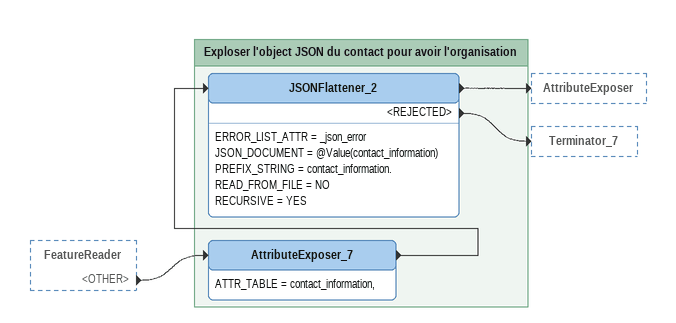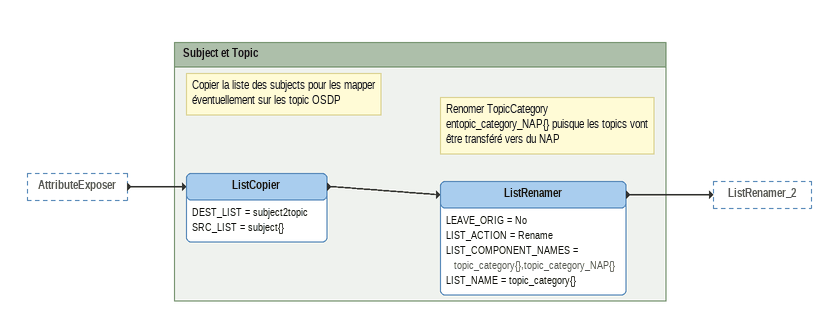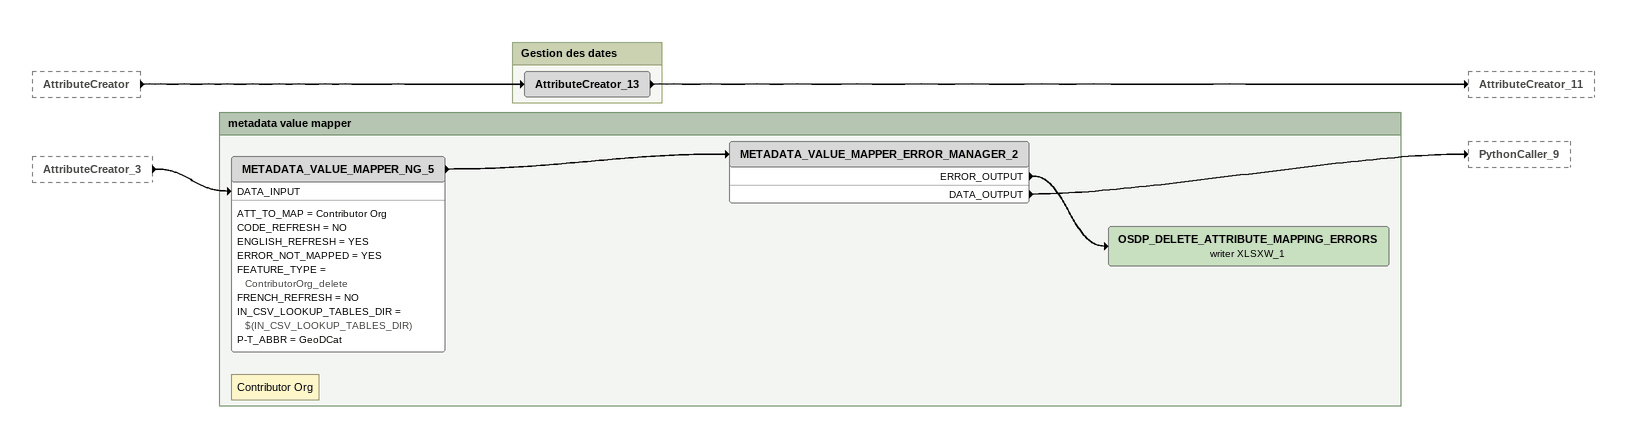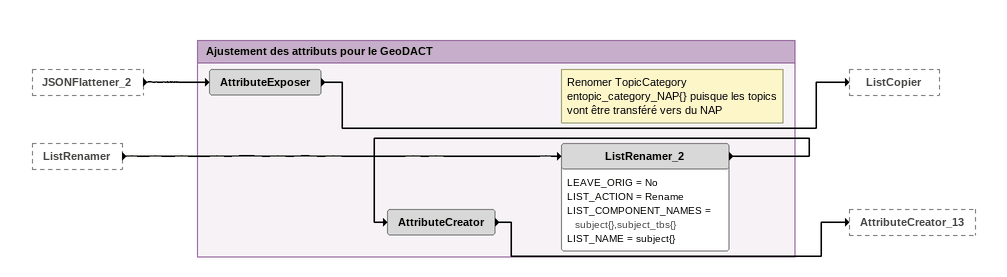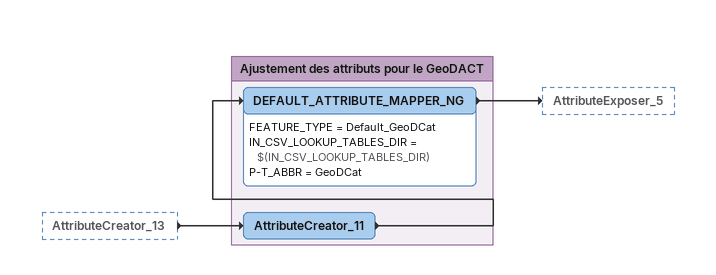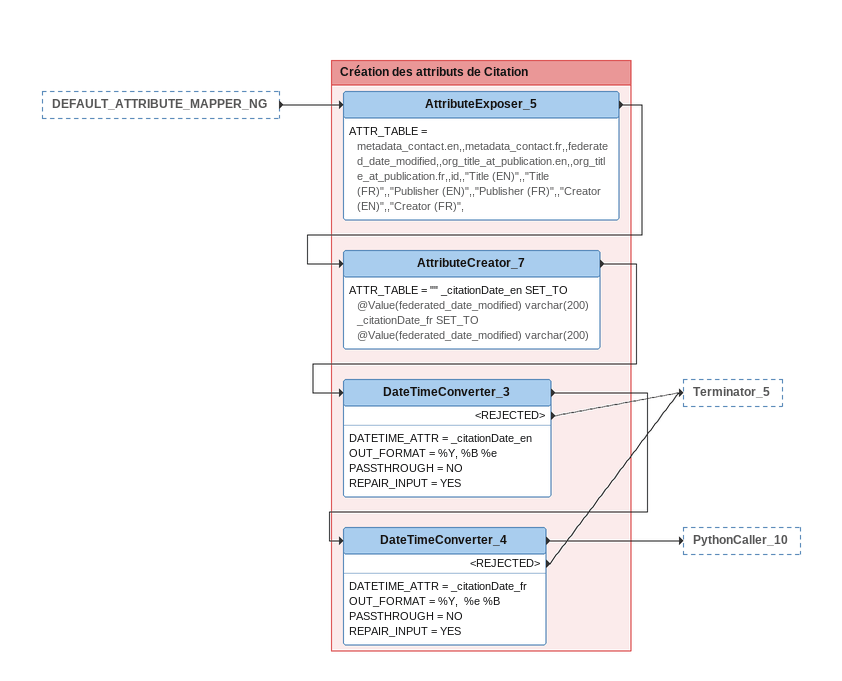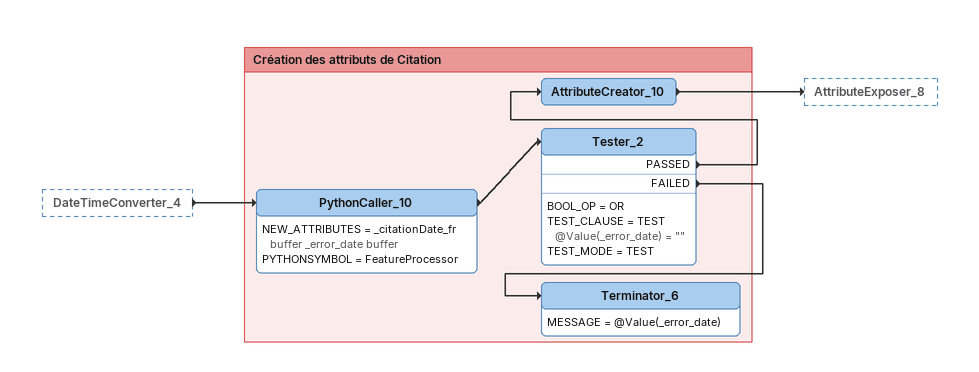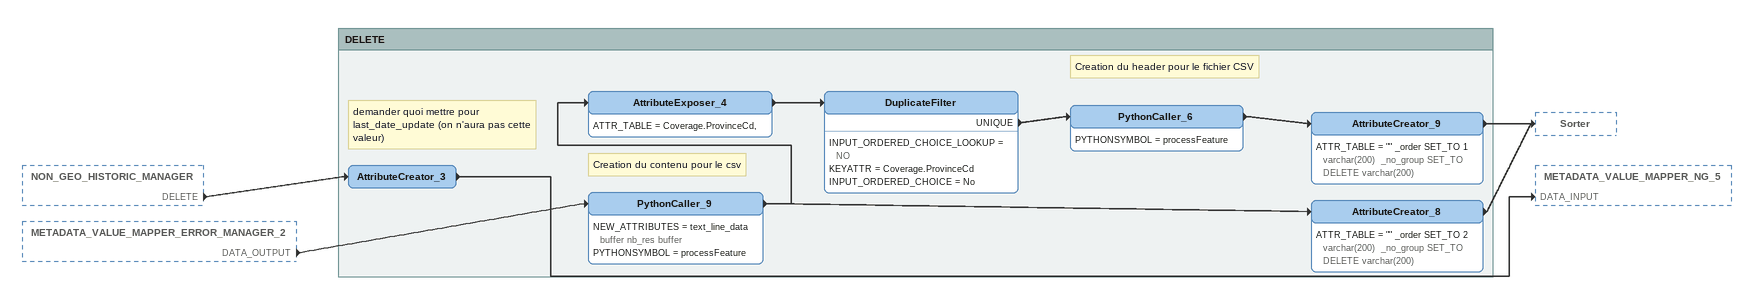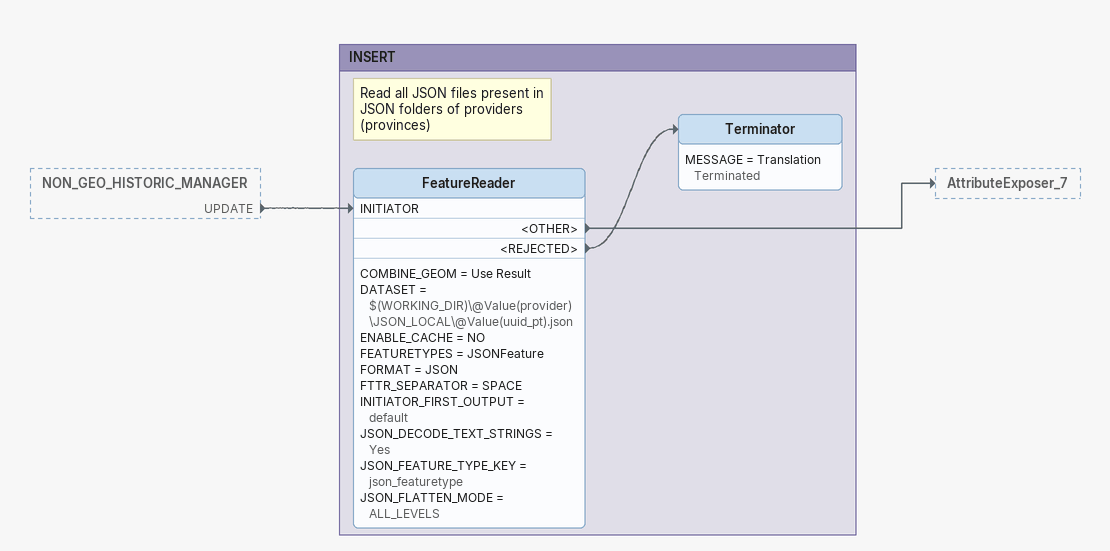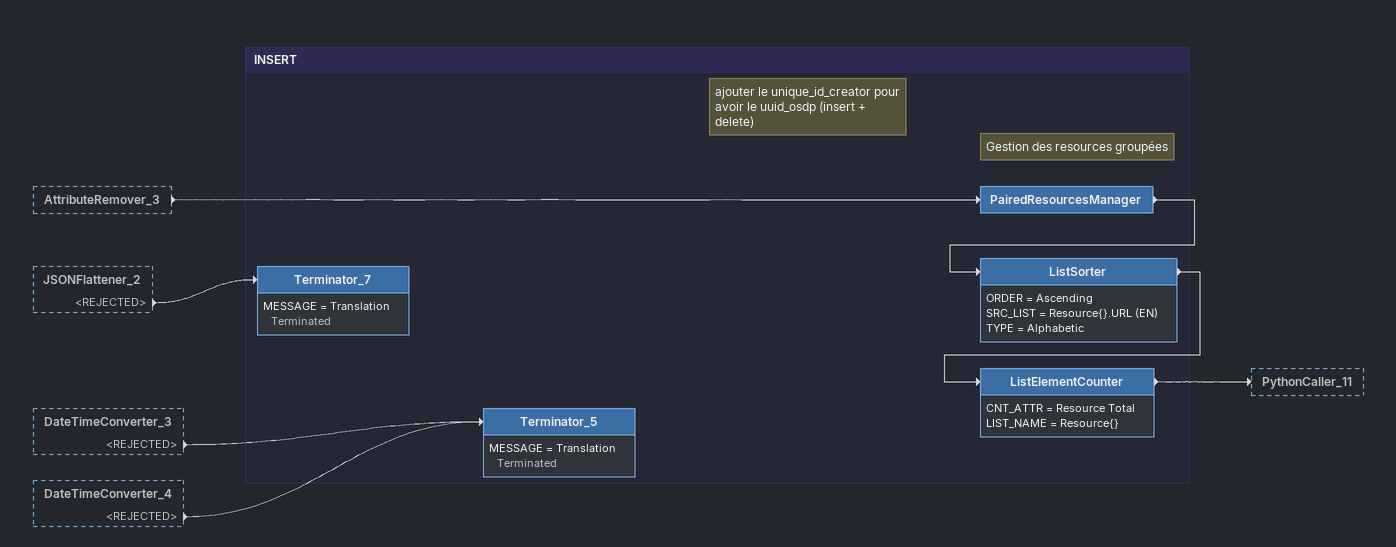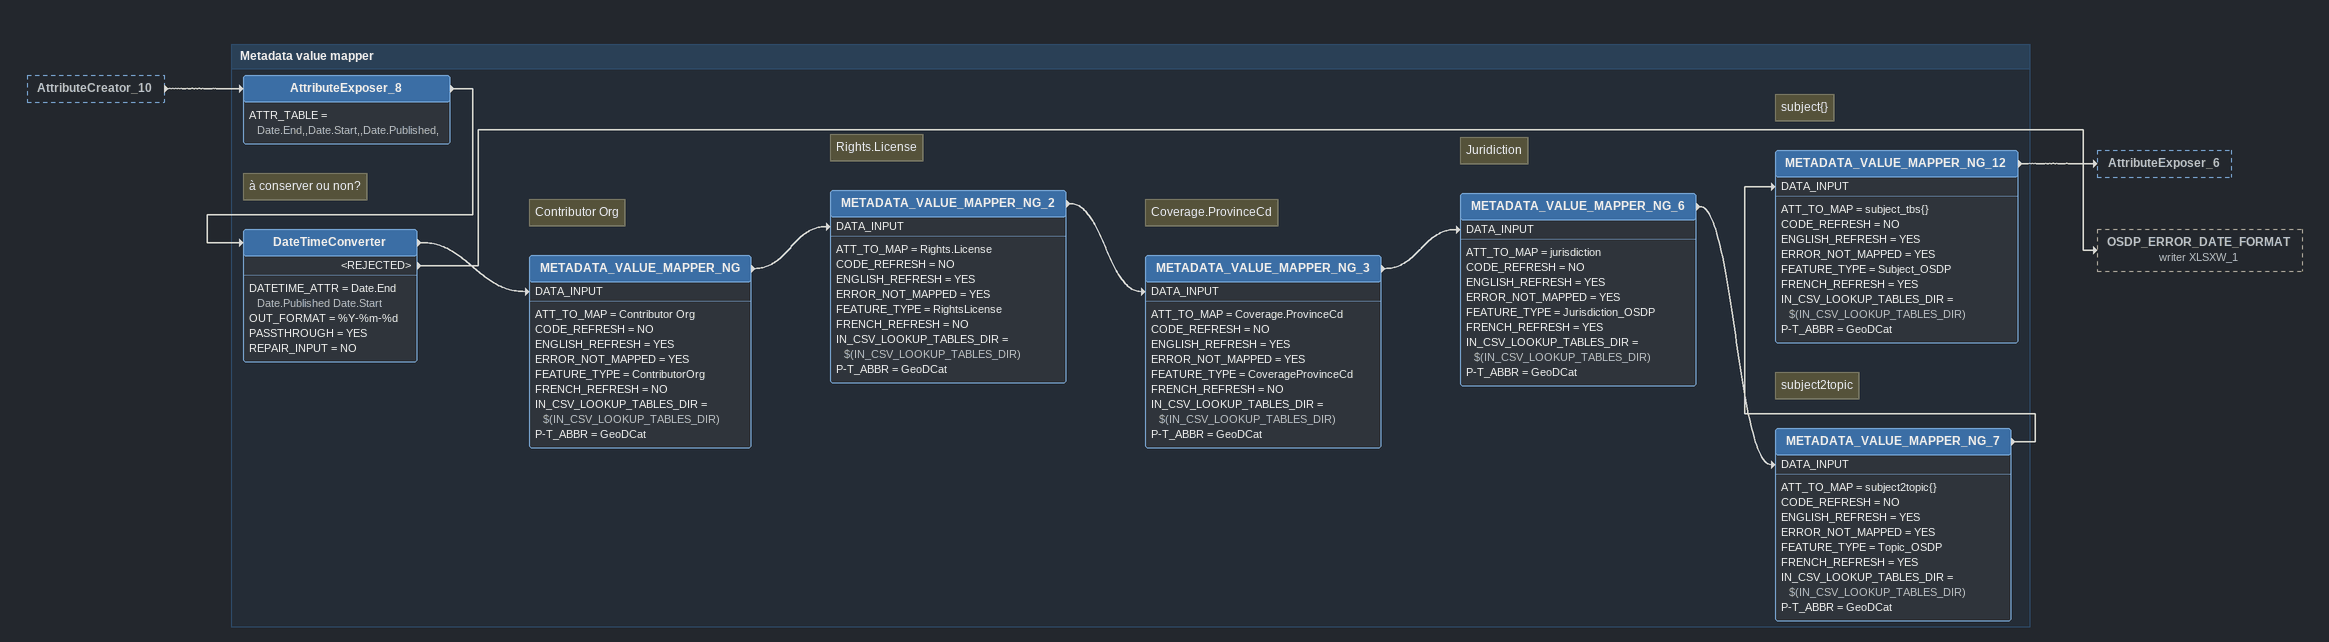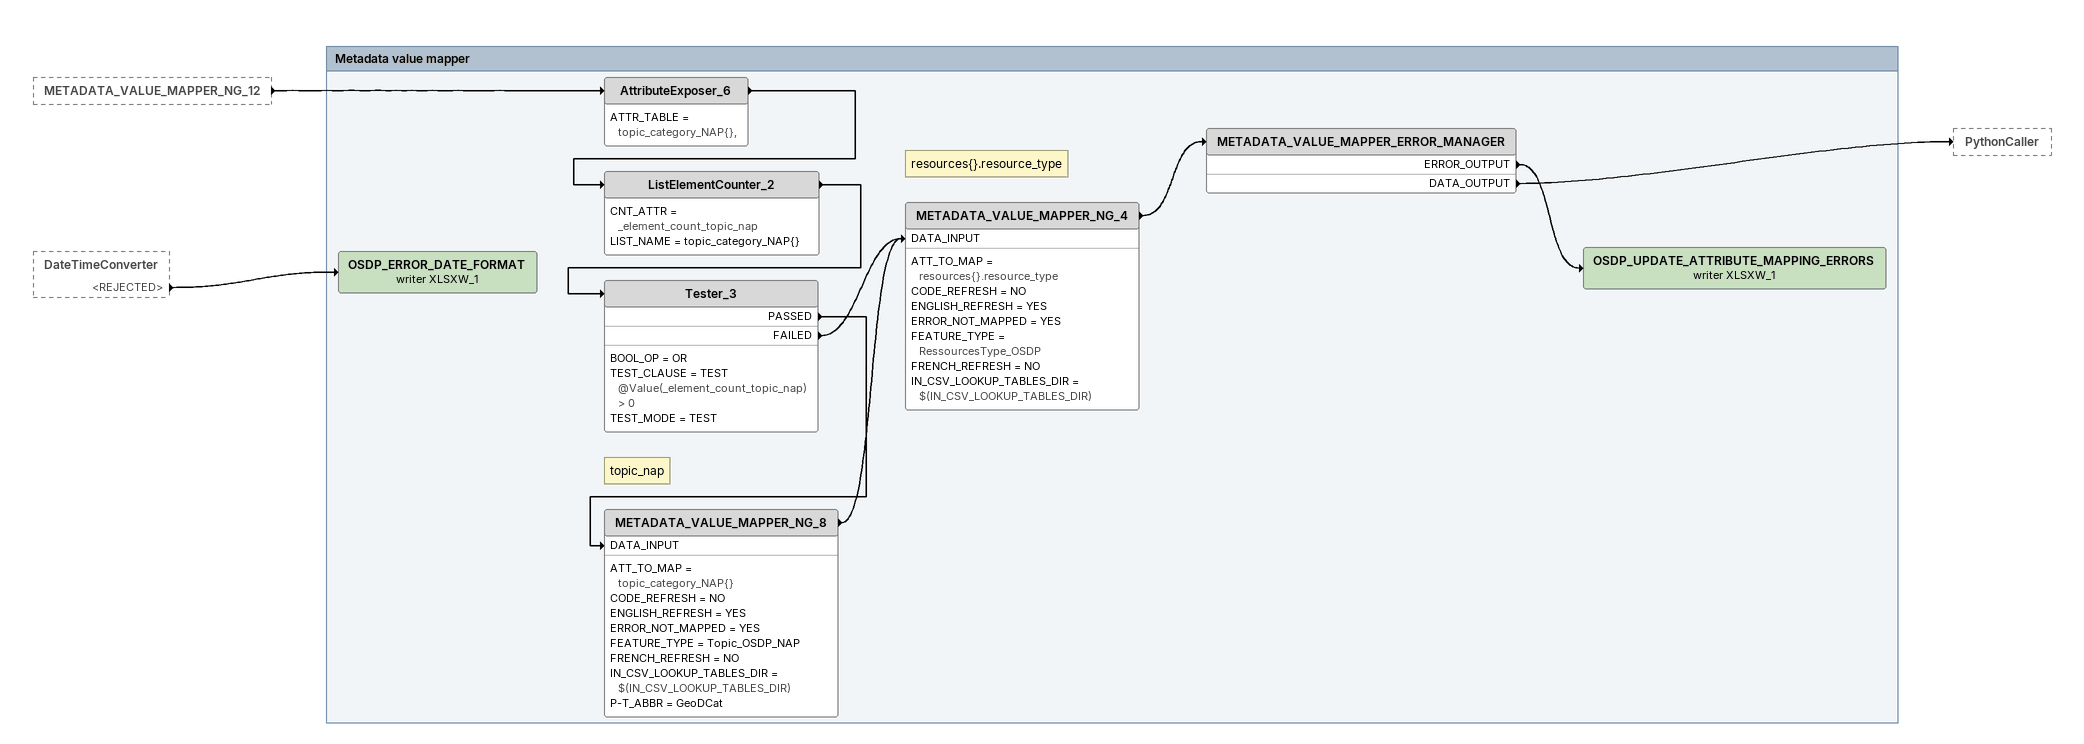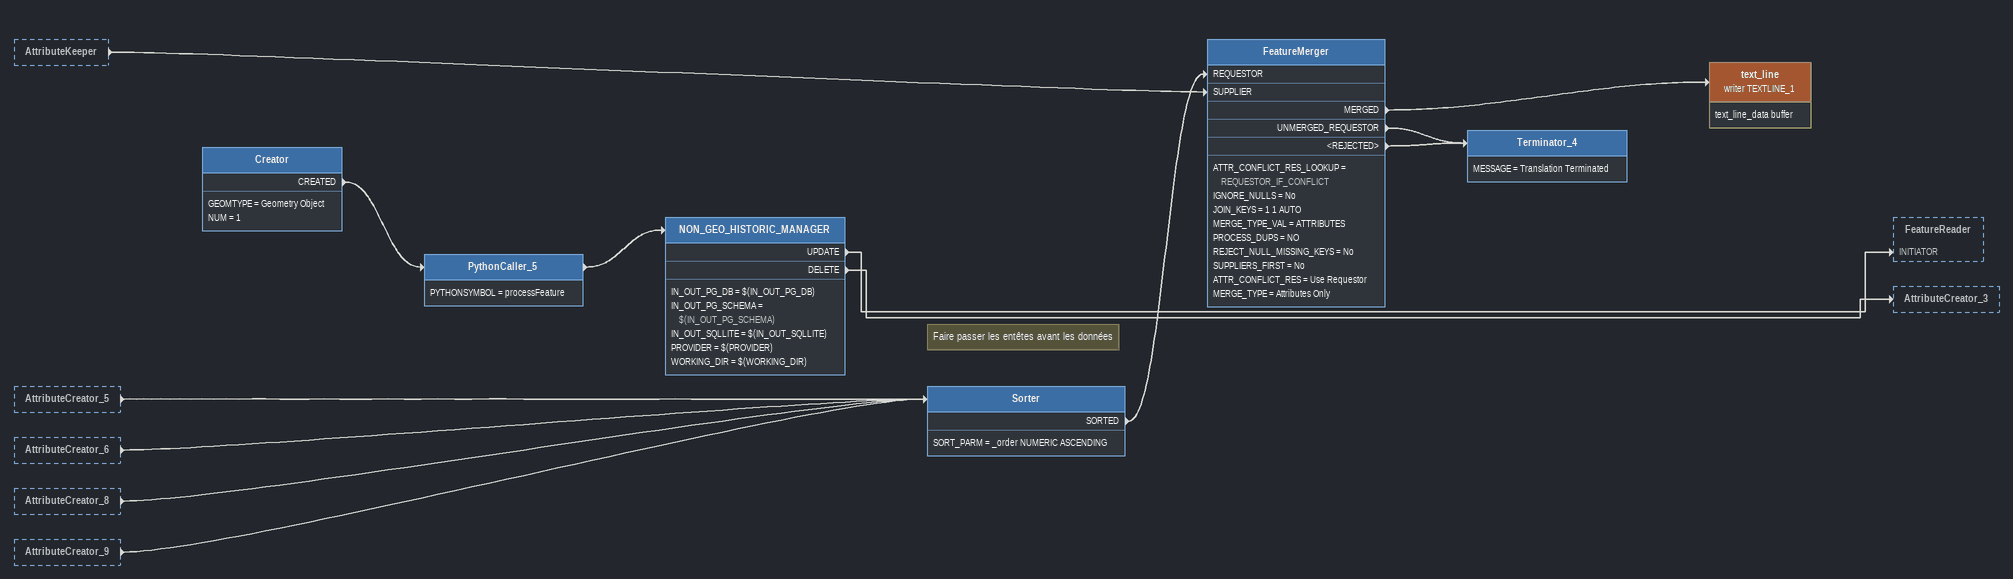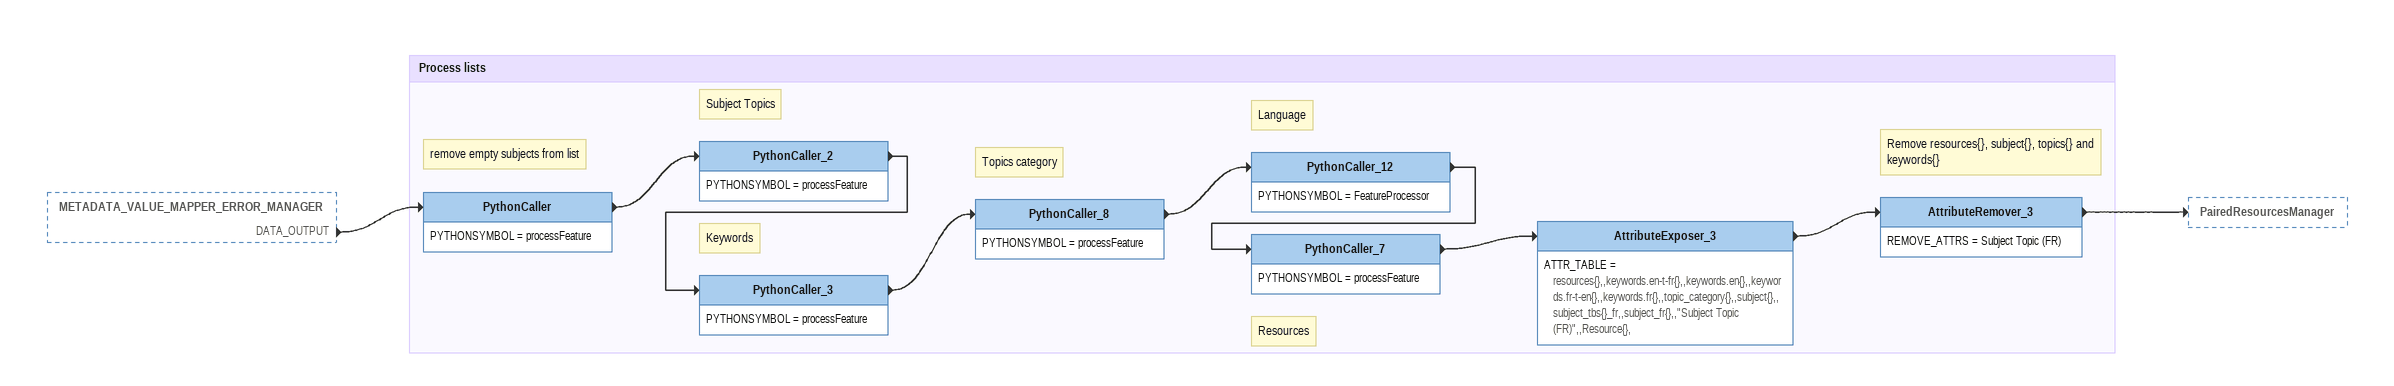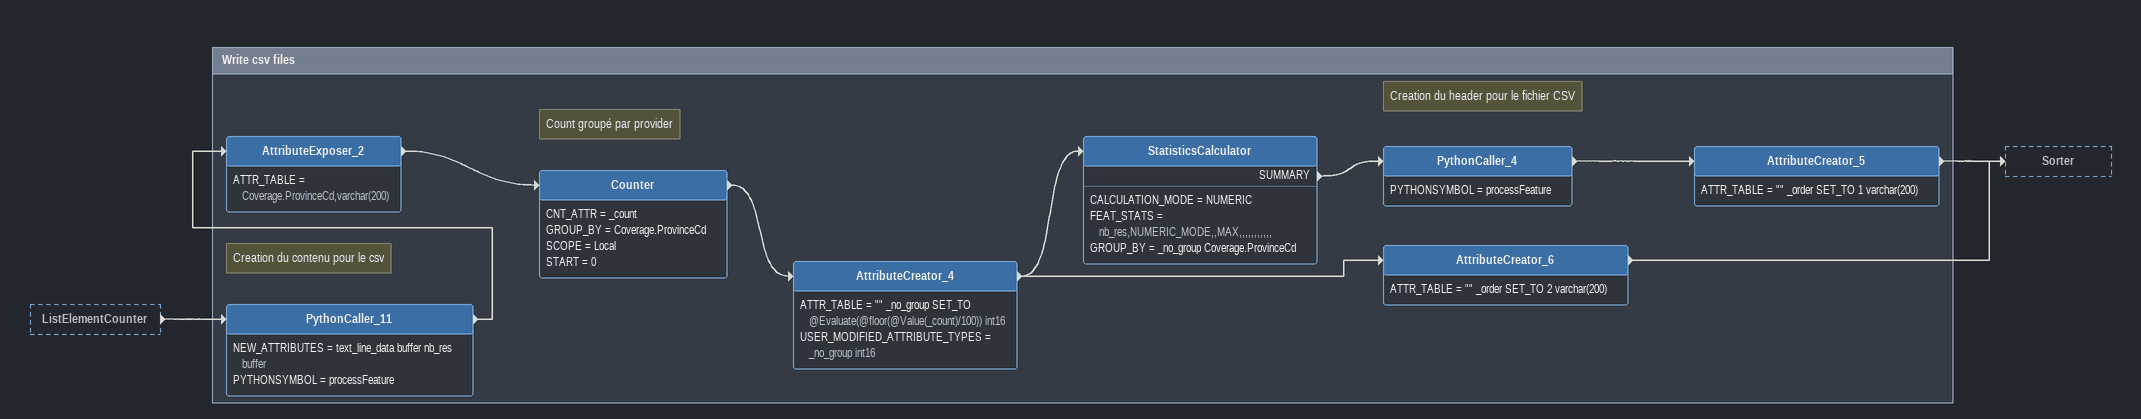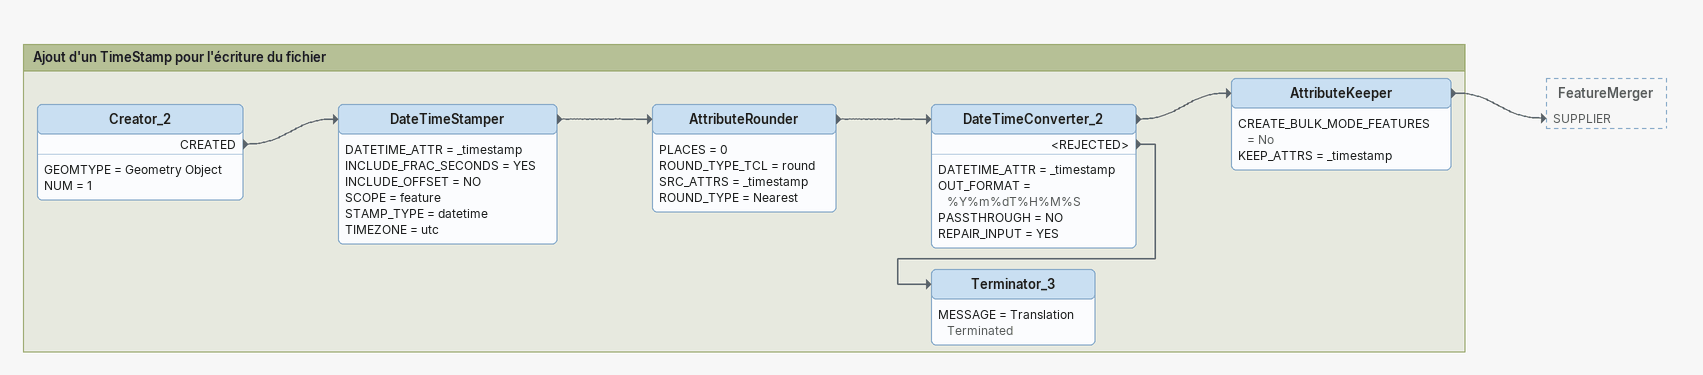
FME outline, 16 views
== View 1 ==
FeatureReader [outside]
    <OTHER> -> AttributeExposer_7

Bookmark: Exploser l'object JSON du contact pour avoir l'organisation
AttributeExposer_7
    ATTR_TABLE = contact_information,
    -> JSONFlattener_2
JSONFlattener_2
    ERROR_LIST_ATTR = _json_error
    JSON_DOCUMENT = @Value(contact_information)
    PREFIX_STRING = contact_information.
    READ_FROM_FILE = NO
    RECURSIVE = YES
    -> AttributeExposer
    <REJECTED> -> Terminator_7

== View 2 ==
AttributeExposer [outside]
    -> ListCopier

Bookmark: Subject et Topic
Note: Copier la liste des subjects pour les mapper éventuellement sur les topic OSDP
ListCopier
    DEST_LIST = subject2topic
    SRC_LIST = subject{}
    -> ListRenamer
Note: Renomer TopicCategory entopic_category_NAP{} puisque les topics vont être transféré vers du NAP
ListRenamer
    LEAVE_ORIG = No
    LIST_ACTION = Rename
    LIST_COMPONENT_NAMES = topic_category{},topic_category_NAP{}
    LIST_NAME = topic_category{}
    -> ListRenamer_2

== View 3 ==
AttributeCreator [outside]
    -> AttributeCreator_13
AttributeCreator_3 [outside]
    -> METADATA_VALUE_MAPPER_NG_5 [DATA_INPUT]

Bookmark: Gestion des dates
AttributeCreator_13
    -> AttributeCreator_11

Bookmark: metadata value mapper
Note: Contributor Org
METADATA_VALUE_MAPPER_NG_5
    ATT_TO_MAP = Contributor Org
    CODE_REFRESH = NO
    ENGLISH_REFRESH = YES
    ERROR_NOT_MAPPED = YES
    FEATURE_TYPE = ContributorOrg_delete
    FRENCH_REFRESH = NO
    IN_CSV_LOOKUP_TABLES_DIR = $(IN_CSV_LOOKUP_TABLES_DIR)
    P-T_ABBR = GeoDCat
    -> METADATA_VALUE_MAPPER_ERROR_MANAGER_2
METADATA_VALUE_MAPPER_ERROR_MANAGER_2
    ERROR_OUTPUT -> OSDP_DELETE_ATTRIBUTE_MAPPING_ERRORS (writer XLSXW_1)
    DATA_OUTPUT -> PythonCaller_9
OSDP_DELETE_ATTRIBUTE_MAPPING_ERRORS (writer XLSXW_1)

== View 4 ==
JSONFlattener_2 [outside]
    -> AttributeExposer
ListRenamer [outside]
    -> ListRenamer_2

Bookmark: Ajustement des attributs pour le GeoDACT
AttributeExposer
    -> ListCopier
Note: Renomer TopicCategory entopic_category_NAP{} puisque les topics vont être transféré vers du NAP
ListRenamer_2
    LEAVE_ORIG = No
    LIST_ACTION = Rename
    LIST_COMPONENT_NAMES = subject{},subject_tbs{}
    LIST_NAME = subject{}
    -> AttributeCreator
AttributeCreator
    -> AttributeCreator_13

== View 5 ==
AttributeCreator_13 [outside]
    -> AttributeCreator_11

Bookmark: Ajustement des attributs pour le GeoDACT
AttributeCreator_11
    -> DEFAULT_ATTRIBUTE_MAPPER_NG
DEFAULT_ATTRIBUTE_MAPPER_NG
    FEATURE_TYPE = Default_GeoDCat
    IN_CSV_LOOKUP_TABLES_DIR = $(IN_CSV_LOOKUP_TABLES_DIR)
    P-T_ABBR = GeoDCat
    -> AttributeExposer_5

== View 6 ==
DEFAULT_ATTRIBUTE_MAPPER_NG [outside]
    -> AttributeExposer_5

Bookmark: Création des attributs de Citation
AttributeExposer_5
    ATTR_TABLE = metadata_contact.en,,metadata_contact.fr,,federated_date_modified,,org_title_at_publication.en,,org_title_at_publication.fr,,id,,"Title (EN)",,"Title (FR)",,"Publisher (EN)",,"Publisher (FR)",,"Creator (EN)",,"Creator (FR)",
    -> AttributeCreator_7
AttributeCreator_7
    ATTR_TABLE = "" _citationDate_en SET_TO @Value(federated_date_modified) varchar(200)  _citationDate_fr SET_TO @Value(federated_date_modified) varchar(200)
    -> DateTimeConverter_3
DateTimeConverter_3
    DATETIME_ATTR = _citationDate_en
    OUT_FORMAT = %Y, %B %e
    PASSTHROUGH = NO
    REPAIR_INPUT = YES
    -> DateTimeConverter_4
    <REJECTED> -> Terminator_5
DateTimeConverter_4
    DATETIME_ATTR = _citationDate_fr
    OUT_FORMAT = %Y,  %e %B
    PASSTHROUGH = NO
    REPAIR_INPUT = YES
    -> PythonCaller_10
    <REJECTED> -> Terminator_5

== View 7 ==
DateTimeConverter_4 [outside]
    -> PythonCaller_10

Bookmark: Création des attributs de Citation
PythonCaller_10
    NEW_ATTRIBUTES = _citationDate_fr buffer _error_date buffer
    PYTHONSYMBOL = FeatureProcessor
    -> Tester_2
Tester_2
    BOOL_OP = OR
    TEST_CLAUSE = TEST @Value(_error_date) = ""
    TEST_MODE = TEST
    PASSED -> AttributeCreator_10
    FAILED -> Terminator_6
AttributeCreator_10
    -> AttributeExposer_8
Terminator_6
    MESSAGE = @Value(_error_date)

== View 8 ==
NON_GEO_HISTORIC_MANAGER [outside]
    DELETE -> AttributeCreator_3
METADATA_VALUE_MAPPER_ERROR_MANAGER_2 [outside]
    DATA_OUTPUT -> PythonCaller_9

Bookmark: DELETE
Note: demander quoi mettre pour last_date_update (on n'aura pas cette valeur)
AttributeCreator_3
    -> METADATA_VALUE_MAPPER_NG_5 [DATA_INPUT]
Note: Creation du contenu pour le csv
PythonCaller_9
    NEW_ATTRIBUTES = text_line_data buffer nb_res buffer
    PYTHONSYMBOL = processFeature
    -> AttributeExposer_4
    -> AttributeCreator_8
AttributeExposer_4
    ATTR_TABLE = Coverage.ProvinceCd,
    -> DuplicateFilter
DuplicateFilter
    INPUT_ORDERED_CHOICE_LOOKUP = NO
    KEYATTR = Coverage.ProvinceCd
    INPUT_ORDERED_CHOICE = No
    UNIQUE -> PythonCaller_6
Note: Creation du header pour le fichier CSV
PythonCaller_6
    PYTHONSYMBOL = processFeature
    -> AttributeCreator_9
AttributeCreator_9
    ATTR_TABLE = "" _order SET_TO 1 varchar(200)  _no_group SET_TO DELETE varchar(200)
    -> Sorter
AttributeCreator_8
    ATTR_TABLE = "" _order SET_TO 2 varchar(200)  _no_group SET_TO DELETE varchar(200)
    -> Sorter

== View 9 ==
NON_GEO_HISTORIC_MANAGER [outside]
    UPDATE -> FeatureReader [INITIATOR]

Bookmark: INSERT
Note: Read all JSON files present in JSON folders of providers (provinces)
FeatureReader
    COMBINE_GEOM = Use Result
    DATASET = $(WORKING_DIR)\@Value(provider)\JSON_LOCAL\@Value(uuid_pt).json
    ENABLE_CACHE = NO
    FEATURETYPES = JSONFeature
    FORMAT = JSON
    FTTR_SEPARATOR = SPACE
    INITIATOR_FIRST_OUTPUT = default
    JSON_DECODE_TEXT_STRINGS = Yes
    JSON_FEATURE_TYPE_KEY = json_featuretype
    JSON_FLATTEN_MODE = ALL_LEVELS
    <OTHER> -> AttributeExposer_7
    <REJECTED> -> Terminator
Terminator
    MESSAGE = Translation Terminated

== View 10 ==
AttributeRemover_3 [outside]
    -> PairedResourcesManager
JSONFlattener_2 [outside]
    <REJECTED> -> Terminator_7
DateTimeConverter_3 [outside]
    <REJECTED> -> Terminator_5
DateTimeConverter_4 [outside]
    <REJECTED> -> Terminator_5

Bookmark: INSERT
Note: Gestion des resources groupées
PairedResourcesManager
    -> ListSorter
ListSorter
    ORDER = Ascending
    SRC_LIST = Resource{}.URL (EN)
    TYPE = Alphabetic
    -> ListElementCounter
ListElementCounter
    CNT_ATTR = Resource Total
    LIST_NAME = Resource{}
    -> PythonCaller_11
Note: ajouter le unique_id_creator pour avoir le uuid_osdp (insert + delete)
Terminator_5
    MESSAGE = Translation Terminated
Terminator_7
    MESSAGE = Translation Terminated

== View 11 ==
AttributeCreator_10 [outside]
    -> AttributeExposer_8

Bookmark: Metadata value mapper
AttributeExposer_8
    ATTR_TABLE = Date.End,,Date.Start,,Date.Published,
    -> DateTimeConverter
Note: à conserver ou non?
DateTimeConverter
    DATETIME_ATTR = Date.End Date.Published Date.Start
    OUT_FORMAT = %Y-%m-%d
    PASSTHROUGH = YES
    REPAIR_INPUT = NO
    -> METADATA_VALUE_MAPPER_NG [DATA_INPUT]
    <REJECTED> -> OSDP_ERROR_DATE_FORMAT (writer XLSXW_1)
Note: Contributor Org
METADATA_VALUE_MAPPER_NG
    ATT_TO_MAP = Contributor Org
    CODE_REFRESH = NO
    ENGLISH_REFRESH = YES
    ERROR_NOT_MAPPED = YES
    FEATURE_TYPE = ContributorOrg
    FRENCH_REFRESH = NO
    IN_CSV_LOOKUP_TABLES_DIR = $(IN_CSV_LOOKUP_TABLES_DIR)
    P-T_ABBR = GeoDCat
    -> METADATA_VALUE_MAPPER_NG_2 [DATA_INPUT]
Note: Rights.License
METADATA_VALUE_MAPPER_NG_2
    ATT_TO_MAP = Rights.License
    CODE_REFRESH = NO
    ENGLISH_REFRESH = YES
    ERROR_NOT_MAPPED = YES
    FEATURE_TYPE = RightsLicense
    FRENCH_REFRESH = NO
    IN_CSV_LOOKUP_TABLES_DIR = $(IN_CSV_LOOKUP_TABLES_DIR)
    P-T_ABBR = GeoDCat
    -> METADATA_VALUE_MAPPER_NG_3 [DATA_INPUT]
Note: Coverage.ProvinceCd
METADATA_VALUE_MAPPER_NG_3
    ATT_TO_MAP = Coverage.ProvinceCd
    CODE_REFRESH = NO
    ENGLISH_REFRESH = YES
    ERROR_NOT_MAPPED = YES
    FEATURE_TYPE = CoverageProvinceCd
    FRENCH_REFRESH = NO
    IN_CSV_LOOKUP_TABLES_DIR = $(IN_CSV_LOOKUP_TABLES_DIR)
    P-T_ABBR = GeoDCat
    -> METADATA_VALUE_MAPPER_NG_6 [DATA_INPUT]
Note: Juridiction
METADATA_VALUE_MAPPER_NG_6
    ATT_TO_MAP = jurisdiction
    CODE_REFRESH = NO
    ENGLISH_REFRESH = YES
    ERROR_NOT_MAPPED = YES
    FEATURE_TYPE = Jurisdiction_OSDP
    FRENCH_REFRESH = YES
    IN_CSV_LOOKUP_TABLES_DIR = $(IN_CSV_LOOKUP_TABLES_DIR)
    P-T_ABBR = GeoDCat
    -> METADATA_VALUE_MAPPER_NG_7 [DATA_INPUT]
Note: subject2topic
METADATA_VALUE_MAPPER_NG_7
    ATT_TO_MAP = subject2topic{}
    CODE_REFRESH = NO
    ENGLISH_REFRESH = YES
    ERROR_NOT_MAPPED = YES
    FEATURE_TYPE = Topic_OSDP
    FRENCH_REFRESH = YES
    IN_CSV_LOOKUP_TABLES_DIR = $(IN_CSV_LOOKUP_TABLES_DIR)
    P-T_ABBR = GeoDCat
    -> METADATA_VALUE_MAPPER_NG_12 [DATA_INPUT]
Note: subject{}
METADATA_VALUE_MAPPER_NG_12
    ATT_TO_MAP = subject_tbs{}
    CODE_REFRESH = NO
    ENGLISH_REFRESH = YES
    ERROR_NOT_MAPPED = YES
    FEATURE_TYPE = Subject_OSDP
    FRENCH_REFRESH = YES
    IN_CSV_LOOKUP_TABLES_DIR = $(IN_CSV_LOOKUP_TABLES_DIR)
    P-T_ABBR = GeoDCat
    -> AttributeExposer_6

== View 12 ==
METADATA_VALUE_MAPPER_NG_12 [outside]
    -> AttributeExposer_6
DateTimeConverter [outside]
    <REJECTED> -> OSDP_ERROR_DATE_FORMAT (writer XLSXW_1)

Bookmark: Metadata value mapper
AttributeExposer_6
    ATTR_TABLE = topic_category_NAP{},
    -> ListElementCounter_2
ListElementCounter_2
    CNT_ATTR = _element_count_topic_nap
    LIST_NAME = topic_category_NAP{}
    -> Tester_3
Tester_3
    BOOL_OP = OR
    TEST_CLAUSE = TEST @Value(_element_count_topic_nap) > 0
    TEST_MODE = TEST
    PASSED -> METADATA_VALUE_MAPPER_NG_8 [DATA_INPUT]
    FAILED -> METADATA_VALUE_MAPPER_NG_4 [DATA_INPUT]
Note: topic_nap
METADATA_VALUE_MAPPER_NG_8
    ATT_TO_MAP = topic_category_NAP{}
    CODE_REFRESH = NO
    ENGLISH_REFRESH = YES
    ERROR_NOT_MAPPED = YES
    FEATURE_TYPE = Topic_OSDP_NAP
    FRENCH_REFRESH = NO
    IN_CSV_LOOKUP_TABLES_DIR = $(IN_CSV_LOOKUP_TABLES_DIR)
    P-T_ABBR = GeoDCat
    -> METADATA_VALUE_MAPPER_NG_4 [DATA_INPUT]
Note: resources{}.resource_type
METADATA_VALUE_MAPPER_NG_4
    ATT_TO_MAP = resources{}.resource_type
    CODE_REFRESH = NO
    ENGLISH_REFRESH = YES
    ERROR_NOT_MAPPED = YES
    FEATURE_TYPE = RessourcesType_OSDP
    FRENCH_REFRESH = NO
    IN_CSV_LOOKUP_TABLES_DIR = $(IN_CSV_LOOKUP_TABLES_DIR)
    -> METADATA_VALUE_MAPPER_ERROR_MANAGER
METADATA_VALUE_MAPPER_ERROR_MANAGER
    ERROR_OUTPUT -> OSDP_UPDATE_ATTRIBUTE_MAPPING_ERRORS (writer XLSXW_1)
    DATA_OUTPUT -> PythonCaller
OSDP_UPDATE_ATTRIBUTE_MAPPING_ERRORS (writer XLSXW_1)
OSDP_ERROR_DATE_FORMAT (writer XLSXW_1)

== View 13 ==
AttributeKeeper [outside]
    -> FeatureMerger [SUPPLIER]
AttributeCreator_5 [outside]
    -> Sorter
AttributeCreator_6 [outside]
    -> Sorter
AttributeCreator_8 [outside]
    -> Sorter
AttributeCreator_9 [outside]
    -> Sorter
Creator
    GEOMTYPE = Geometry Object
    NUM = 1
    CREATED -> PythonCaller_5
PythonCaller_5
    PYTHONSYMBOL = processFeature
    -> NON_GEO_HISTORIC_MANAGER
NON_GEO_HISTORIC_MANAGER
    IN_OUT_PG_DB = $(IN_OUT_PG_DB)
    IN_OUT_PG_SCHEMA = $(IN_OUT_PG_SCHEMA)
    IN_OUT_SQLLITE = $(IN_OUT_SQLLITE)
    PROVIDER = $(PROVIDER)
    WORKING_DIR = $(WORKING_DIR)
    UPDATE -> FeatureReader [INITIATOR]
    DELETE -> AttributeCreator_3
Note: Faire passer les entêtes avant les données
Sorter
    SORT_PARM = _order NUMERIC ASCENDING
    SORTED -> FeatureMerger [REQUESTOR]
FeatureMerger
    ATTR_CONFLICT_RES_LOOKUP = REQUESTOR_IF_CONFLICT
    IGNORE_NULLS = No
    JOIN_KEYS = 1 1 AUTO
    MERGE_TYPE_VAL = ATTRIBUTES
    PROCESS_DUPS = NO
    REJECT_NULL_MISSING_KEYS = No
    SUPPLIERS_FIRST = No
    ATTR_CONFLICT_RES = Use Requestor
    MERGE_TYPE = Attributes Only
    MERGED -> text_line (writer TEXTLINE_1)
    UNMERGED_REQUESTOR -> Terminator_4
    <REJECTED> -> Terminator_4
text_line (writer TEXTLINE_1)
    attributes: text_line_data buffer
Terminator_4
    MESSAGE = Translation Terminated

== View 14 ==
METADATA_VALUE_MAPPER_ERROR_MANAGER [outside]
    DATA_OUTPUT -> PythonCaller

Bookmark: Process lists
Note: remove empty subjects from list
PythonCaller
    PYTHONSYMBOL = processFeature
    -> PythonCaller_2
Note: Subject Topics
PythonCaller_2
    PYTHONSYMBOL = processFeature
    -> PythonCaller_3
Note: Keywords
PythonCaller_3
    PYTHONSYMBOL = processFeature
    -> PythonCaller_8
Note: Topics category
PythonCaller_8
    PYTHONSYMBOL = processFeature
    -> PythonCaller_12
Note: Language
PythonCaller_12
    PYTHONSYMBOL = FeatureProcessor
    -> PythonCaller_7
Note: Resources
PythonCaller_7
    PYTHONSYMBOL = processFeature
    -> AttributeExposer_3
AttributeExposer_3
    ATTR_TABLE = resources{},,keywords.en-t-fr{},,keywords.en{},,keywords.fr-t-en{},,keywords.fr{},,topic_category{},,subject{},,subject_tbs{}_fr,,subject_fr{},,"Subject Topic (FR)",,Resource{},
    -> AttributeRemover_3
Note: Remove resources{}, subject{}, topics{} and keywords{}
AttributeRemover_3
    REMOVE_ATTRS = Subject Topic (FR)
    -> PairedResourcesManager

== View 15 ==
ListElementCounter [outside]
    -> PythonCaller_11

Bookmark: Write csv files
Note: Creation du contenu pour le csv
PythonCaller_11
    NEW_ATTRIBUTES = text_line_data buffer nb_res buffer
    PYTHONSYMBOL = processFeature
    -> AttributeExposer_2
AttributeExposer_2
    ATTR_TABLE = Coverage.ProvinceCd,varchar(200)
    -> Counter
Note: Count groupé par provider
Counter
    CNT_ATTR = _count
    GROUP_BY = Coverage.ProvinceCd
    SCOPE = Local
    START = 0
    -> AttributeCreator_4
AttributeCreator_4
    ATTR_TABLE = "" _no_group SET_TO @Evaluate(@floor(@Value(_count)/100)) int16
    USER_MODIFIED_ATTRIBUTE_TYPES = _no_group int16
    -> StatisticsCalculator
    -> AttributeCreator_6
StatisticsCalculator
    CALCULATION_MODE = NUMERIC
    FEAT_STATS = nb_res,NUMERIC_MODE,,MAX,,,,,,,,,,,
    GROUP_BY = _no_group Coverage.ProvinceCd
    SUMMARY -> PythonCaller_4
Note: Creation du header pour le fichier CSV
PythonCaller_4
    PYTHONSYMBOL = processFeature
    -> AttributeCreator_5
AttributeCreator_5
    ATTR_TABLE = "" _order SET_TO 1 varchar(200)
    -> Sorter
AttributeCreator_6
    ATTR_TABLE = "" _order SET_TO 2 varchar(200)
    -> Sorter

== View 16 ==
Bookmark: Ajout d'un TimeStamp pour l'écriture du fichier
Creator_2
    GEOMTYPE = Geometry Object
    NUM = 1
    CREATED -> DateTimeStamper
DateTimeStamper
    DATETIME_ATTR = _timestamp
    INCLUDE_FRAC_SECONDS = YES
    INCLUDE_OFFSET = NO
    SCOPE = feature
    STAMP_TYPE = datetime
    TIMEZONE = utc
    -> AttributeRounder
AttributeRounder
    PLACES = 0
    ROUND_TYPE_TCL = round
    SRC_ATTRS = _timestamp
    ROUND_TYPE = Nearest
    -> DateTimeConverter_2
DateTimeConverter_2
    DATETIME_ATTR = _timestamp
    OUT_FORMAT = %Y%m%dT%H%M%S
    PASSTHROUGH = NO
    REPAIR_INPUT = YES
    -> AttributeKeeper
    <REJECTED> -> Terminator_3
AttributeKeeper
    CREATE_BULK_MODE_FEATURES = No
    KEEP_ATTRS = _timestamp
    -> FeatureMerger [SUPPLIER]
Terminator_3
    MESSAGE = Translation Terminated
